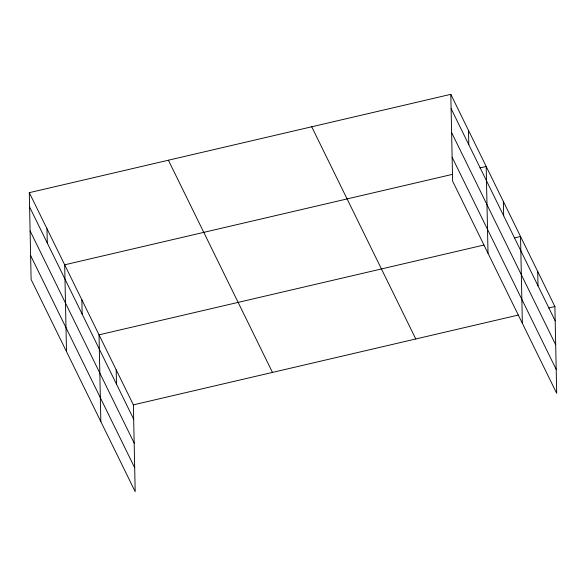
<?xml version="1.0" encoding="UTF-8"?>
<svg xmlns="http://www.w3.org/2000/svg" width="586" height="586" viewBox="0 0 586 586"><rect width="100%" height="100%" fill="white"/><g stroke="black" fill="none" stroke-linecap="round" stroke-linejoin="round"><path stroke-width="0.88" d="M29.3 192.669L133.374 404.86L135.19 491.669L31.117 279.478L29.3 192.669L450.81 94.331L554.883 306.522L556.7 393.331L452.626 181.14L450.81 94.331M452.311 174.386L64.687 264.813L66.504 351.622M479.956 167.933L486.197 166.475L488.013 253.284M483.977 245.029L99.027 334.833L100.843 421.642M514.296 237.953L520.536 236.502L522.353 323.311M133.374 404.86L518.324 315.048M548.643 307.98L554.883 306.522M451.11 108.644L555.184 320.828M451.608 132.568L555.682 344.751M452.128 157.216L556.202 369.407M311.715 126.788L415.782 338.972M168.402 160.22L272.468 372.403M29.6 206.975L133.674 419.166M30.098 230.906L134.172 443.089M30.619 255.555L134.685 467.738M537.706 271.508L538.007 285.822M503.367 201.489L503.667 215.795M468.5 130.407L468.8 144.713M116.196 369.847L116.497 384.152M81.857 299.827L82.157 314.133M46.99 228.745L47.29 243.051"/></g></svg>
